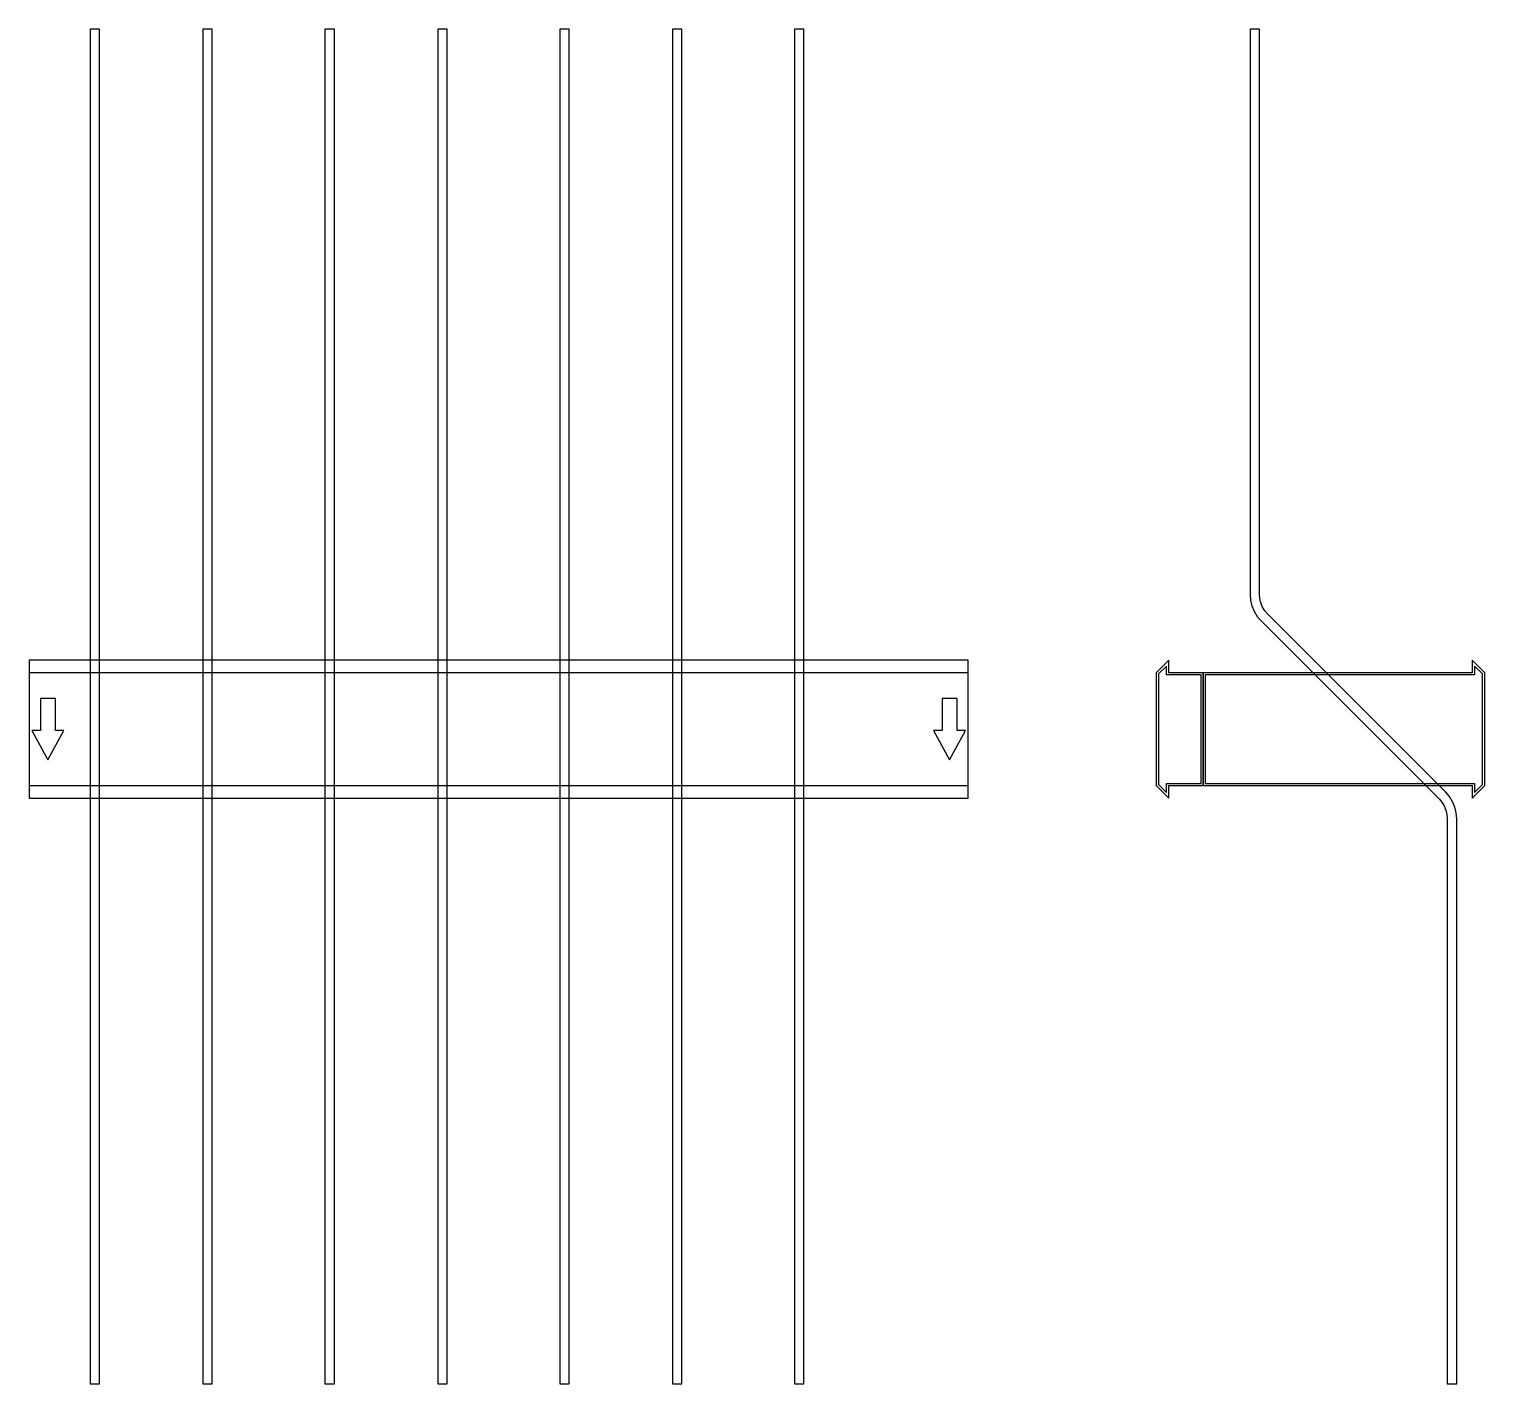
# Model space of a CAD drawing. Extents: x 0 to 1550, y -697 to 745.
import ezdxf

# ---------------------------------------------------------------- set-up
doc = ezdxf.new("R2010")
doc.units = 0
doc.layers.add('Halfen', color=7, linetype='CONTINUOUS')

msp = doc.modelspace()

# ---------------------------------------------------------------- linework, layer by layer
at = {"layer": 'Halfen', "color": 7}
for points in [[(75, -696.961), (75, 745.246), (65, 745.246), (65, -696.961)], [(195, -696.961), (195, 745.246), (185, 745.246), (185, -696.961)], [(325, -696.961), (325, 745.246), (315, 745.246), (315, -696.961)], [(445, -696.961), (445, 745.246), (435, 745.246), (435, -696.961)], [(575, -696.961), (575, 745.246), (565, 745.246), (565, -696.961)], [(695, -696.961), (695, 745.246), (685, 745.246), (685, -696.961)], [(825, -696.961), (825, 745.246), (815, 745.246), (815, -696.961)], [(1520, -696.961), (1520, -95.355), (1519.508, -89.098), (1518.042, -82.995), (1515.64, -77.196), (1512.361, -71.844), (1508.284, -67.071), (1318.787, 122.426), (1315.729, 126.006), (1313.27, 130.02), (1311.468, 134.369), (1310.369, 138.947), (1310, 143.64), (1310, 206.246), (1310, 745.246), (1300, 745.246), (1300, 206.246), (1300, 143.64), (1300.492, 137.382), (1301.958, 131.279), (1304.36, 125.48), (1307.639, 120.128), (1311.716, 115.355), (1501.213, -74.142), (1504.271, -77.722), (1506.73, -81.736), (1508.532, -86.085), (1509.631, -90.662), (1510, -95.355), (1510, -696.961)], [(0, -73.5), (1000, -73.5), (1000, 73.5), (0, 73.5)], [(1250, -60), (1250, 60), (1213.5, 60), (1213.5, 73.5), (1200, 60), (1200, -60), (1213.5, -73.5), (1213.5, -60)], [(1248, -58), (1248, 58), (1211, 58), (1211, 67.25), (1202.5, 58.75), (1202.5, -58.75), (1211, -67.25), (1211, -58)], [(1550, -60), (1550, 60), (1536.5, 73.5), (1536.5, 60), (1250, 60), (1250, -60), (1536.5, -60), (1536.5, -73.5)], [(1547.5, -58.75), (1547.5, 58.75), (1539, 67.25), (1539, 58), (1252, 58), (1252, -58), (1539, -58), (1539, -67.25)], [(0, -60), (1000, -60), (1000, 60), (0, 60)], [(20, -32.5), (37, -1.5), (28, -1.5), (28, 32.5), (12, 32.5), (12, -1.5), (3, -1.5)], [(980, -32.5), (997, -1.5), (988, -1.5), (988, 32.5), (972, 32.5), (972, -1.5), (963, -1.5)]]:
    msp.add_lwpolyline(points, close=True, dxfattribs=at)

doc.saveas('drawing.dxf')
